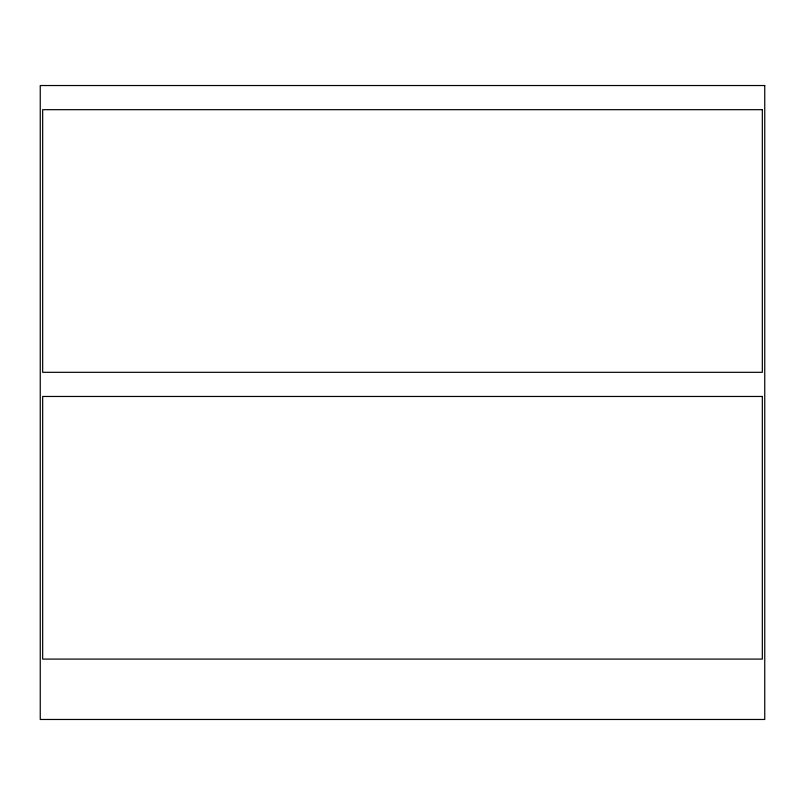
<?xml version="1.0" encoding="UTF-8"?>
<svg xmlns="http://www.w3.org/2000/svg" width="805" height="805" viewBox="0 0 805 805"><rect width="100%" height="100%" fill="white"/><g stroke="black" fill="none" stroke-linecap="round" stroke-linejoin="round"><path stroke-width="1.21" d="M764.75 85.531L40.25 85.531L40.25 719.469L764.75 719.469L764.75 85.531M762.335 109.681L42.665 109.681L42.665 372.313L762.335 372.313L762.335 109.681M762.335 396.463L42.665 396.463L42.665 659.094L762.335 659.094L762.335 396.463"/></g></svg>
